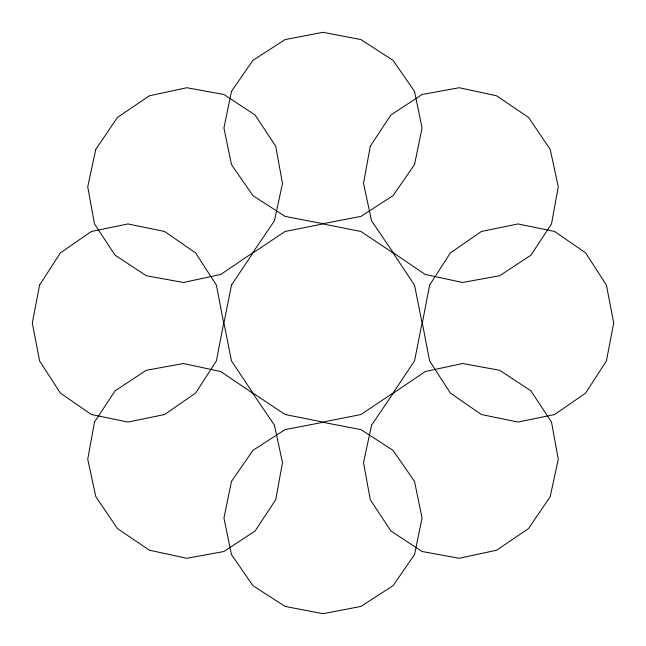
<?xml version="1.0" encoding="UTF-8"?>
<svg xmlns="http://www.w3.org/2000/svg" width="646" height="646" viewBox="0 0 646 646"><rect width="100%" height="100%" fill="white"/><g stroke="black" fill="none" stroke-linecap="round" stroke-linejoin="round"><path stroke-width="0.97" d="M94.494 422.072L87.727 459.209L95.786 496.596L117.443 528.557L149.404 550.214L186.791 558.273L223.928 551.506L255.154 530.939L275.721 499.713L282.488 462.584L274.429 425.189L252.772 393.228L220.811 371.571L183.416 363.512L146.287 370.279L115.061 390.846L94.494 422.072M370.279 146.287L363.512 183.416L371.571 220.811L393.228 252.772L425.189 274.429L462.584 282.488L499.713 275.721L530.939 255.154L551.506 223.928L558.273 186.791L550.214 149.404L528.557 117.443L496.596 95.786L459.209 87.727L422.072 94.494L390.846 115.061L370.279 146.287M39.584 285.088L32.3 323L39.584 360.912L60.328 393.051L91.369 414.522L127.989 422.064L164.609 414.522L195.649 393.051L216.394 360.912L223.678 323L216.394 285.088L195.649 252.949L164.609 231.478L127.989 223.936L91.369 231.478L60.328 252.949L39.584 285.088M429.606 285.088L422.322 323L429.606 360.912L450.351 393.051L481.391 414.522L518.011 422.064L554.631 414.522L585.672 393.051L606.416 360.912L613.7 323L606.416 285.088L585.672 252.949L554.631 231.478L518.011 223.936L481.391 231.478L450.351 252.949L429.606 285.088M231.478 285.088L223.936 323L231.478 360.912L252.949 393.051L285.088 414.522L323 422.064L360.912 414.522L393.051 393.051L414.522 360.912L422.064 323L414.522 285.088L393.051 252.949L360.912 231.478L323 223.936L285.088 231.478L252.949 252.949L231.478 285.088M231.478 91.369L223.936 127.989L231.478 164.609L252.949 195.649L285.088 216.394L323 223.678L360.912 216.394L393.051 195.649L414.522 164.609L422.064 127.989L414.522 91.369L393.051 60.328L360.912 39.584L323 32.3L285.088 39.584L252.949 60.328L231.478 91.369M231.478 481.391L223.936 518.011L231.478 554.631L252.949 585.672L285.088 606.416L323 613.7L360.912 606.416L393.051 585.672L414.522 554.631L422.064 518.011L414.522 481.391L393.051 450.351L360.912 429.606L323 422.322L285.088 429.606L252.949 450.351L231.478 481.391M95.786 149.404L87.727 186.791L94.494 223.928L115.061 255.154L146.287 275.721L183.416 282.488L220.811 274.429L252.772 252.772L274.429 220.811L282.488 183.416L275.721 146.287L255.154 115.061L223.928 94.494L186.791 87.727L149.404 95.786L117.443 117.443L95.786 149.404M371.571 425.189L363.512 462.584L370.279 499.713L390.846 530.939L422.072 551.506L459.209 558.273L496.596 550.214L528.557 528.557L550.214 496.596L558.273 459.209L551.506 422.072L530.939 390.846L499.713 370.279L462.584 363.512L425.189 371.571L393.228 393.228L371.571 425.189"/></g></svg>
